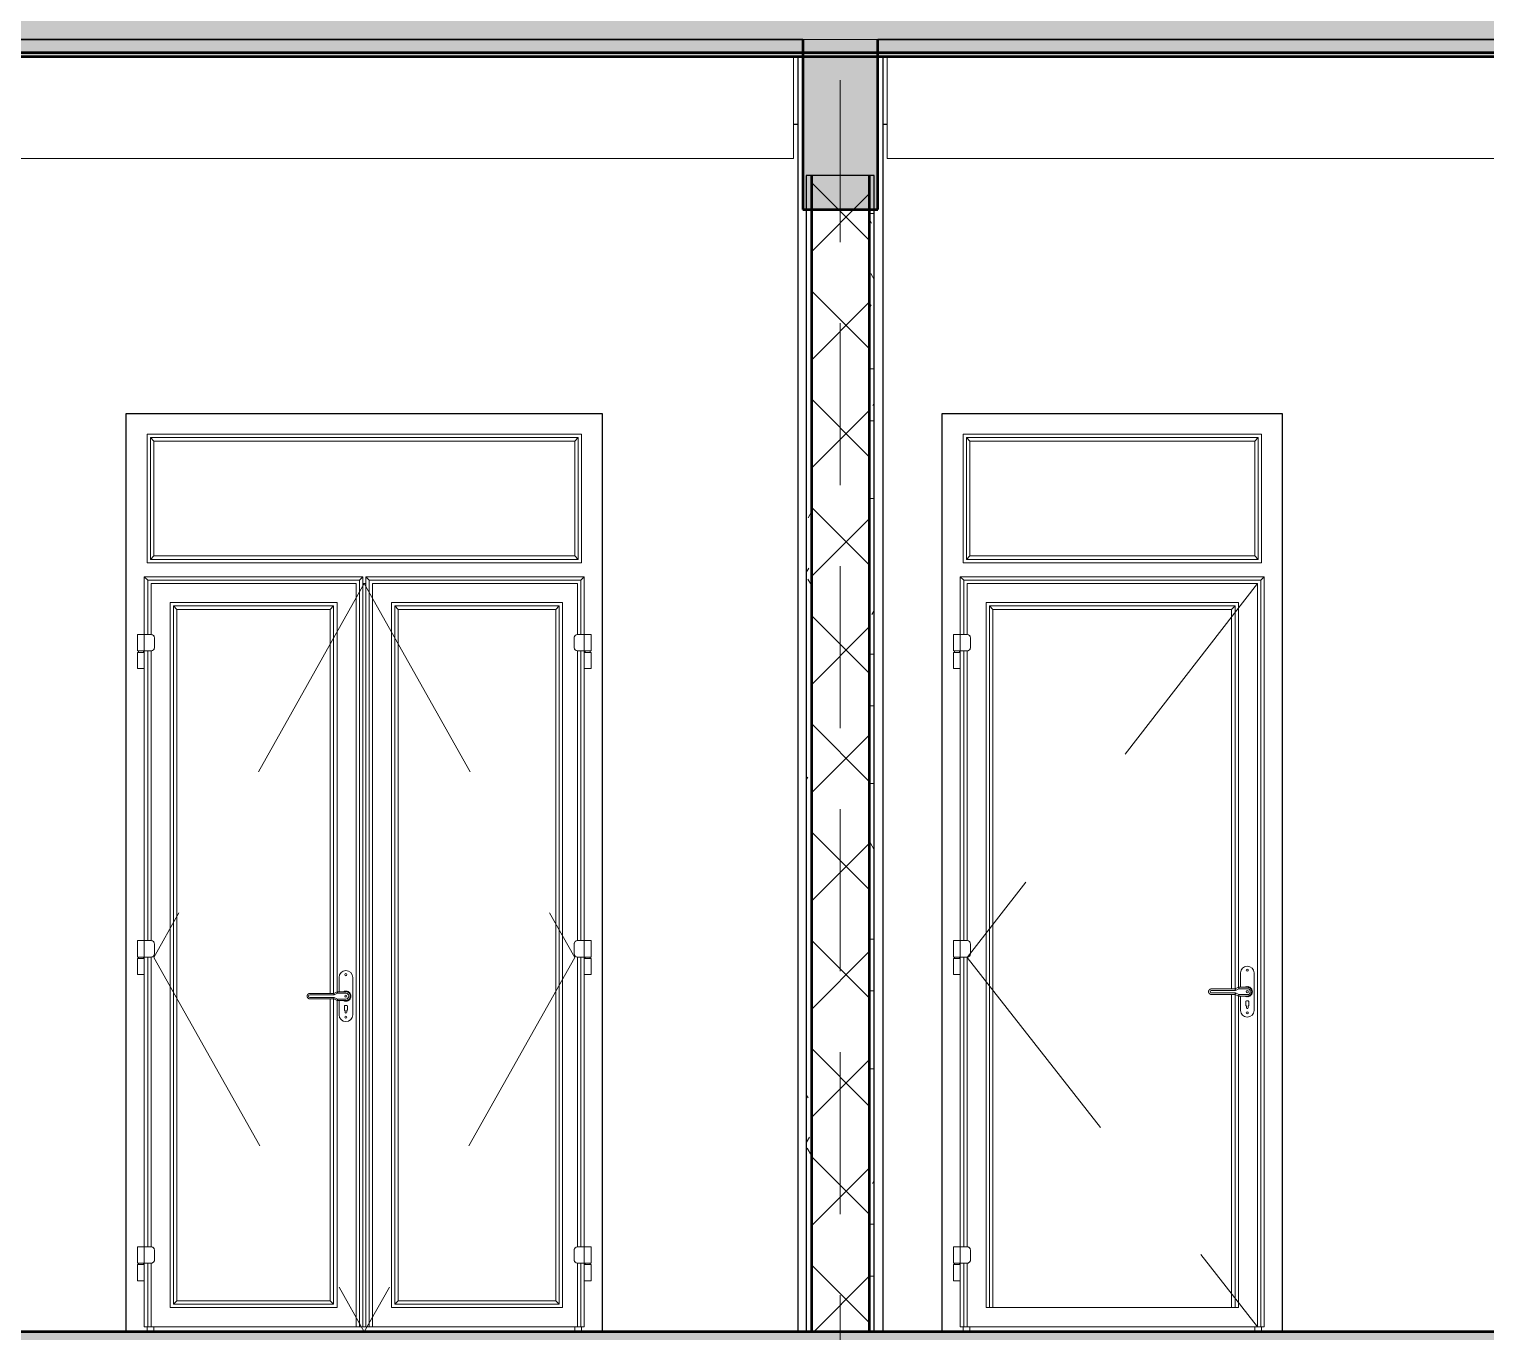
# Model space of a CAD drawing. Header units: millimetres. Extents: x -20510 to 108935, y -243239 to 20306.
# Drawn here: x 77864 to 82149, y 0 to 3830 of the extents above; entities that cross this region are included whole.
import ezdxf

# ---------------------------------------------------------------- set-up
doc = ezdxf.new("R2010")
doc.units = ezdxf.units.MM
doc.linetypes.add('Centre', pattern=[3175, 635, -476.25, 1587.5, -476.25])
doc.linetypes.add('Hidden', pattern=[714.375, 476.25, -238.125])
for name, color, linetype, lineweight in [('A-DOOR', 2, 'Continuous', 18), ('A-FLOR', 7, 'Continuous', 9), ('A-FLOR-LEVL', 8, 'Continuous', 9), ('A-FLOR-MCUT', 7, 'Continuous', 50), ('A-FLOR-PATT', 8, 'Continuous', 9), ('A-WALL', 7, 'Continuous', 25), ('A-WALL-PATT', 8, 'Continuous', 18), ('S-BEAM', 7, 'Continuous', 9), ('S-COLS', 7, 'Continuous', 25), ('S-FNDN', 7, 'Continuous', 9), ('S-GRID', 1, 'Continuous', 9)]:
    doc.layers.add(name, color=color, linetype=linetype, lineweight=lineweight)
pattern_1 = [(0, (68970.77, 5345.385), (304.8, 76.2), [25.146, -203.454, 25.146, -203.454, -1219.2]), (0, (68970.77, 5345.385), (304.8, 76.2), [-457.2, 25.146, -432.054, 25.146, -203.454, -533.4]), (0, (68970.77, 5345.385), (304.8, 76.2), [-1143, 25.146, -127.254, 25.146, -355.854]), (120, (69085.07, 5383.485), (-218.39114, 225.86454), [25.146, -203.454, 25.146, -203.454, -1219.2]), (120, (69085.07, 5383.485), (-218.39114, 225.86454), [-457.2, 25.146, -432.054, 25.146, -203.454, -533.4]), (120, (69085.07, 5383.485), (-218.39114, 225.86454), [-1143, 25.146, -127.254, 25.146, -355.854]), (240, (69123.17, 5535.885), (-86.40886, -302.06454), [25.146, -203.454, 25.146, -203.454, -1219.2]), (240, (69123.17, 5535.885), (-86.40886, -302.06454), [-457.2, 25.146, -432.054, 25.146, -203.454, -533.4]), (240, (69123.17, 5535.885), (-86.40886, -302.06454), [-1143, 25.146, -127.254, 25.146, -355.854])]

# ---------------------------------------------------------------- blocks, each defined once
blk = doc.blocks.new('CỬA 2 CÁNH EROWINDOW_có ô chết_ - D2_1400x2200-2413861-MẶT CẮT 1-1')
at = {"layer": 'A-DOOR'}
for p, q in [((1811, 2639), (3089, 2639)), ((1811, 2261), (1811, 2639)), ((1811, 2261), (1811, 2639)), ((1811, 2639), (3089, 2639)), ((1821, 2629), (1831, 2619)), ((1821, 2629), (1821, 2271)), ((3079, 2629), (1821, 2629)), ((3069, 2619), (1831, 2619)), ((1831, 2619), (1831, 2281)), ((3079, 2629), (3069, 2619)), ((3069, 2281), (3069, 2619)), ((3079, 2271), (3079, 2629)), ((3089, 2639), (3089, 2261)), ((3089, 2639), (3089, 2261)), ((1821, 2271), (1831, 2281)), ((1821, 2271), (3079, 2271)), ((1831, 2281), (3069, 2281)), ((3069, 2281), (3079, 2271)), ((3089, 2261), (1811, 2261)), ((3089, 2261), (1811, 2261)), ((1813, 2210), (1803, 2220)), ((1803, 2050), (1803, 2220)), ((1803, 2220), (2445.9, 2220)), ((2435.9, 2210), (1813, 2210)), ((1813, 2050), (1813, 2210)), ((1823, 2050), (1823, 2200)), ((1823, 2200), (2425.9, 2200)), ((2425.9, 2200), (1823, 2200)), ((1823, 2200), (1823, 2050)), ((2425.9, 2200), (2425.9, 15)), ((2425.9, 15), (2425.9, 2200)), ((2435.9, 2210), (2445.9, 2220)), ((2435.9, 15), (2435.9, 2210)), ((2445.9, 2220), (2445.9, 15)), ((2445.9, 2200), (2454.1, 2200)), ((2445.9, 2200), (2454.1, 2200)), ((2464.1, 2210), (2454.1, 2220)), ((2454.1, 15), (2454.1, 2220)), ((2454.1, 2220), (3097, 2220)), ((3087, 2210), (2464.1, 2210)), ((2464.1, 15), (2464.1, 2210)), ((2474.1, 15), (2474.1, 2200)), ((2474.1, 2200), (3077, 2200)), ((2474.1, 2200), (2474.1, 15)), ((3077, 2200), (2474.1, 2200)), ((3077, 2200), (3077, 2050)), ((3077, 2050), (3077, 2200)), ((3087, 2210), (3097, 2220)), ((3087, 2050), (3087, 2210)), ((3097, 2220), (3097, 2050)), ((1879, 2144), (2369.9, 2144)), ((1879, 71), (1879, 2144)), ((1879, 71), (1879, 2144)), ((1879, 2144), (2369.9, 2144)), ((2369.9, 2144), (2369.9, 999.5)), ((2369.9, 2144), (2369.9, 999.5)), ((2530.1, 2144), (3033, 2144)), ((2530.1, 71), (2530.1, 2144)), ((2530.1, 2144), (3033, 2144)), ((2530.1, 71), (2530.1, 2144)), ((3033, 2144), (3033, 71)), ((3033, 2144), (3033, 71)), ((1889, 2134), (1899, 2124)), ((2359.9, 2134), (1889, 2134)), ((1889, 2134), (1889, 81)), ((2349.9, 2124), (1899, 2124)), ((1899, 2124), (1899, 91)), ((2349.9, 2124), (2359.9, 2134)), ((2349.9, 994.7), (2349.9, 2124)), ((2359.9, 994.7), (2359.9, 2134)), ((2540.1, 2134), (2550.1, 2124)), ((3023, 2134), (2540.1, 2134)), ((2540.1, 2134), (2540.1, 81)), ((3013, 2124), (2550.1, 2124)), ((2550.1, 2124), (2550.1, 91)), ((3013, 2124), (3023, 2134)), ((3013, 91), (3013, 2124)), ((3023, 81), (3023, 2134)), ((1783, 2050), (1823, 2050)), ((1783, 2050), (1783, 2001.9)), ((1803, 2001.9), (1803, 2050)), ((1833, 2040), (1833, 2011.9)), ((3067, 2011.9), (3067, 2040)), ((3077, 2050), (3117, 2050)), ((3097, 2050), (3097, 2001.9)), ((3117, 2001.9), (3117, 2050)), ((1823, 2001.9), (1783, 2001.9)), ((1783, 1997.6), (1783, 1950.2)), ((1783, 1997.6), (1803, 1997.6)), ((1785.5, 2001.9), (1785.5, 1997.6)), ((1800.5, 1997.6), (1800.5, 2001.9)), ((1803, 1150), (1803, 2001.9)), ((1803, 1950.2), (1803, 1997.6)), ((1813, 1150), (1813, 2001.9)), ((1823, 1150), (1823, 2001.9)), ((1823, 2001.9), (1823, 1150)), ((3117, 2001.9), (3077, 2001.9)), ((3077, 2001.9), (3077, 1150)), ((3077, 1150), (3077, 2001.9)), ((3087, 1150), (3087, 2001.9)), ((3097, 2001.9), (3097, 1150)), ((3097, 1997.6), (3097, 1950.2)), ((3097, 1997.6), (3117, 1997.6)), ((3099.5, 2001.9), (3099.5, 1997.6)), ((3114.5, 1997.6), (3114.5, 2001.9)), ((3117, 1950.2), (3117, 1997.6)), ((1783, 1950.2), (1803, 1950.2)), ((3097, 1950.2), (3117, 1950.2)), ((1783, 1150), (1823, 1150)), ((1783, 1150), (1783, 1101.9)), ((1803, 1101.9), (1803, 1150)), ((1833, 1140), (1833, 1111.9)), ((3067, 1111.9), (3067, 1140)), ((3077, 1150), (3117, 1150)), ((3097, 1150), (3097, 1101.9)), ((3117, 1101.9), (3117, 1150)), ((1823, 1101.9), (1783, 1101.9)), ((1783, 1097.6), (1783, 1050.2)), ((1783, 1097.6), (1803, 1097.6)), ((1785.5, 1101.9), (1785.5, 1097.6)), ((1800.5, 1097.6), (1800.5, 1101.9)), ((1803, 250), (1803, 1101.9)), ((1803, 1050.2), (1803, 1097.6)), ((1813, 250), (1813, 1101.9)), ((1823, 250), (1823, 1101.9)), ((1823, 1101.9), (1823, 250)), ((3117, 1101.9), (3077, 1101.9)), ((3077, 1101.9), (3077, 250)), ((3077, 250), (3077, 1101.9)), ((3087, 250), (3087, 1101.9)), ((3097, 1101.9), (3097, 250)), ((3097, 1097.6), (3097, 1050.2)), ((3097, 1097.6), (3117, 1097.6)), ((3099.5, 1101.9), (3099.5, 1097.6)), ((3114.5, 1097.6), (3114.5, 1101.9)), ((3117, 1050.2), (3117, 1097.6)), ((1783, 1050.2), (1803, 1050.2)), ((2375.9, 1041.9), (2375.9, 999.7)), ((2415.9, 931.9), (2415.9, 1041.9)), ((3097, 1050.2), (3117, 1050.2)), ((2360.2, 994.9), (2289.9, 994.9)), ((2361.3, 990.5), (2289.9, 990.5)), ((2370.2, 999.9), (2360.2, 994.9)), ((2371.3, 995.5), (2361.3, 990.5)), ((2395.9, 999.9), (2370.2, 999.9)), ((2395.9, 995.5), (2371.3, 995.5)), ((2289.9, 983.2), (2361.3, 983.2)), ((2289.9, 978.9), (2360.2, 978.9)), ((2349.9, 91), (2349.9, 979.1)), ((2359.9, 81), (2359.9, 979)), ((2360.2, 978.9), (2370.2, 973.9)), ((2361.3, 983.2), (2371.3, 978.2)), ((2369.9, 974.2), (2369.9, 71)), ((2369.9, 974.2), (2369.9, 71)), ((2370.2, 973.9), (2395.9, 973.9)), ((2371.3, 978.2), (2395.9, 978.2)), ((2375.9, 974), (2375.9, 931.9)), ((2391.4, 946.6), (2391.4, 957.5)), ((2393.4, 939.6), (2393.4, 944.6)), ((2393.4, 944.6), (2393.4, 939.6)), ((2393.5, 959.6), (2398.4, 959.6)), ((2398.5, 944.6), (2398.5, 939.6)), ((2398.5, 939.8), (2398.5, 944.6)), ((2400.4, 957.5), (2400.4, 946.6)), ((1783, 250), (1823, 250)), ((1783, 250), (1783, 201.9)), ((1803, 201.9), (1803, 250)), ((1833, 240), (1833, 211.9)), ((3067, 211.9), (3067, 240)), ((3077, 250), (3117, 250)), ((3097, 250), (3097, 201.9)), ((3117, 201.9), (3117, 250)), ((1823, 201.9), (1783, 201.9)), ((1783, 197.6), (1783, 150.2)), ((1783, 197.6), (1803, 197.6)), ((1785.5, 201.9), (1785.5, 197.6)), ((1800.5, 197.6), (1800.5, 201.9)), ((1803, 15), (1803, 201.9)), ((1803, 150.2), (1803, 197.6)), ((1813, 15), (1813, 201.9)), ((1823, 15), (1823, 201.9)), ((1823, 201.9), (1823, 15)), ((3117, 201.9), (3077, 201.9)), ((3077, 201.9), (3077, 15)), ((3077, 15), (3077, 201.9)), ((3087, 15), (3087, 201.9)), ((3097, 201.9), (3097, 15)), ((3097, 197.6), (3097, 150.2)), ((3097, 197.6), (3117, 197.6)), ((3099.5, 201.9), (3099.5, 197.6)), ((3114.5, 197.6), (3114.5, 201.9)), ((3117, 150.2), (3117, 197.6)), ((1783, 150.2), (1803, 150.2)), ((3097, 150.2), (3117, 150.2)), ((1889, 81), (1899, 91)), ((1899, 91), (2349.9, 91)), ((2359.9, 81), (2349.9, 91)), ((2540.1, 81), (2550.1, 91)), ((2550.1, 91), (3013, 91)), ((3023, 81), (3013, 91)), ((2369.9, 71), (1879, 71)), ((2369.9, 71), (1879, 71)), ((1889, 81), (2359.9, 81)), ((3033, 71), (2530.1, 71)), ((3033, 71), (2530.1, 71)), ((2540.1, 81), (3023, 81)), ((1813, 15), (1803, 15)), ((1811, 0), (1811, 15)), ((1823, 15), (1813, 15)), ((1823, 15), (2425.9, 15)), ((1831, 0), (1831, 15)), ((2425.9, 15), (2435.9, 15)), ((2445.9, 15), (2435.9, 15)), ((2454.1, 15), (2445.9, 15)), ((2464.1, 15), (2454.1, 15)), ((2474.1, 15), (2464.1, 15)), ((2474.1, 15), (3077, 15)), ((3069, 0), (3069, 15)), ((3077, 15), (3087, 15)), ((3097, 15), (3087, 15)), ((3089, 15), (3089, 0))]:
    blk.add_line(p, q, dxfattribs=at)
at = {"layer": 'A-DOOR', "linetype": 'Centre', "lineweight": 18}
for p, q in [((2450, 2200), (1831, 1100)), ((2450, 2200), (3069, 1100)), ((1831, 1100), (2450, 0)), ((3069, 1100), (2450, 0))]:
    blk.add_line(p, q, dxfattribs=at)
at = {"layer": 'A-DOOR', "flags": 128}
for points in [[(2289.9, 994.9), (2289.6, 994.9), (2289.3, 994.8), (2289, 994.8), (2288.6, 994.8), (2288.3, 994.7), (2288, 994.6), (2287.7, 994.5), (2287.4, 994.5), (2287.1, 994.3), (2286.8, 994.2), (2286.5, 994.1), (2286.2, 994), (2285.9, 993.8), (2285.7, 993.6), (2285.4, 993.5), (2285.1, 993.3), (2284.9, 993.1), (2284.6, 992.9), (2284.4, 992.7), (2284.2, 992.4), (2284, 992.2), (2283.8, 992), (2283.6, 991.7), (2283.4, 991.4), (2283.2, 991.2), (2283, 990.9), (2282.9, 990.6), (2282.7, 990.3), (2282.6, 990.1), (2282.5, 989.8), (2282.4, 989.5), (2282.3, 989.2), (2282.2, 988.8), (2282.1, 988.5), (2282, 988.2), (2282, 987.9), (2282, 987.6), (2281.9, 987.3), (2281.9, 986.9), (2281.9, 986.6), (2281.9, 986.3), (2282, 986), (2282, 985.7), (2282.1, 985.4), (2282.1, 985), (2282.2, 984.7), (2282.3, 984.4), (2282.4, 984.1), (2282.5, 983.8), (2282.6, 983.5), (2282.8, 983.2), (2282.9, 983), (2283.1, 982.7), (2283.3, 982.4), (2283.5, 982.2), (2283.6, 981.9), (2283.8, 981.6), (2284.1, 981.4), (2284.3, 981.2), (2284.5, 981), (2284.8, 980.7), (2285, 980.5), (2285.3, 980.4), (2285.5, 980.2), (2285.8, 980), (2286.1, 979.8), (2286.4, 979.7), (2286.6, 979.6), (2286.9, 979.4), (2287.2, 979.3), (2287.5, 979.2), (2287.9, 979.1), (2288.2, 979.1), (2288.5, 979), (2288.8, 978.9), (2289.1, 978.9), (2289.4, 978.9), (2289.7, 978.9), (2289.9, 978.9)], [(2395.9, 973.9), (2396.4, 973.9), (2397, 973.9), (2397.5, 974), (2398, 974), (2398.5, 974.1), (2399, 974.2), (2399.5, 974.4), (2400, 974.5), (2400.5, 974.7), (2401, 974.9), (2401.5, 975.1), (2401.9, 975.3), (2402.4, 975.6), (2402.8, 975.8), (2403.3, 976.1), (2403.7, 976.4), (2404.1, 976.8), (2404.5, 977.1), (2404.9, 977.4), (2405.2, 977.8), (2405.6, 978.2), (2405.9, 978.6), (2406.3, 979), (2406.6, 979.4), (2406.9, 979.8), (2407.1, 980.3), (2407.4, 980.7), (2407.6, 981.2), (2407.8, 981.7), (2408, 982.1), (2408.2, 982.6), (2408.4, 983.1), (2408.5, 983.6), (2408.6, 984.1), (2408.7, 984.6), (2408.8, 985.2), (2408.9, 985.7), (2408.9, 986.2), (2408.9, 986.7), (2408.9, 987.2), (2408.9, 987.8), (2408.8, 988.3), (2408.8, 988.8), (2408.7, 989.3), (2408.6, 989.8), (2408.5, 990.3), (2408.3, 990.8), (2408.1, 991.3), (2407.9, 991.8), (2407.7, 992.3), (2407.5, 992.7), (2407.3, 993.2), (2407, 993.6), (2406.7, 994.1), (2406.4, 994.5), (2406.1, 994.9), (2405.8, 995.3), (2405.4, 995.7), (2405.1, 996.1), (2404.7, 996.4), (2404.3, 996.8), (2403.9, 997.1), (2403.5, 997.4), (2403.1, 997.7), (2402.6, 998), (2402.2, 998.3), (2401.7, 998.5), (2401.2, 998.7), (2400.8, 998.9), (2400.3, 999.1), (2399.8, 999.3), (2399.3, 999.4), (2398.8, 999.5), (2398.3, 999.6), (2397.8, 999.7), (2397.2, 999.8), (2396.7, 999.8), (2396.2, 999.9), (2395.9, 999.9)]]:
    blk.add_lwpolyline(points, dxfattribs=at)
at = {"layer": 'A-DOOR'}
for centre, radius, start, end in [((1823, 2040), 10, 360, 90), ((1823, 2040), 10, 30, 90), ((3077, 2040), 10, 90, 180), ((3077, 2040), 10, 150, 180), ((1823, 2011.9), 10, 270, 0), ((1823, 2011.9), 10, 270, 300), ((1823, 2011.9), 10, 315, 345), ((3077, 2011.9), 10, 180, 270), ((3077, 2011.9), 10, 195, 225), ((1823, 1140), 10, 0, 90), ((1823, 1140), 10, 30, 90), ((3077, 1140), 10, 90, 180), ((3077, 1140), 10, 150, 180), ((1823, 1111.9), 10, 270, 0), ((1823, 1111.9), 10, 270, 300), ((1823, 1111.9), 10, 315, 345), ((3077, 1111.9), 10, 180, 270), ((3077, 1111.9), 10, 195, 225), ((2395.9, 1041.9), 20, 0, 180), ((2395.9, 1050), 3, 360, 180), ((2395.9, 1050), 3, 180, 360), ((2289.9, 986.9), 3.66, 90, 270), ((2395.9, 986.9), 15, 360, 120.3216), ((2395.9, 986.9), 15, 239.6784, 0), ((2395.9, 986.9), 15, 105, 110.0431), ((2395.9, 986.9), 3.02, 0, 180), ((2395.9, 986.9), 3.02, 180, 0), ((2395.9, 986.9), 3.02, 135, 150), ((2395.9, 986.9), 15, 90, 95.2302), ((2395.9, 986.9), 8.66, 270, 90), ((2395.9, 986.9), 15, 75, 80.3895), ((2395.9, 986.9), 15, 60, 65.5028), ((2395.9, 986.9), 15, 45, 50.5307), ((2395.9, 986.9), 15, 249.9569, 255), ((2393.5, 957.5), 2.04, 90, 180), ((2393.4, 946.6), 1.99, 180, 268.9596), ((2393.4, 946.6), 1.99, 224.4798, 268.9596), ((2395.9, 986.9), 3.02, 210, 225), ((2395.9, 986.9), 15, 264.7698, 270), ((2395.9, 986.9), 15, 279.6105, 285), ((2398.4, 957.5), 2.04, 0, 90), ((2398.4, 946.6), 1.99, 271.0404, 0), ((2398.4, 946.6), 1.99, 271.0404, 315.5202), ((2395.9, 986.9), 15, 294.4972, 300), ((2395.9, 986.9), 15, 309.4693, 315), ((2395.9, 931.9), 20, 180, 360), ((2395.9, 924.8), 3, 0, 180), ((2395.9, 924.8), 3, 180, 0), ((2395.9, 939.6), 2.5, 180, 0), ((1823, 240), 10, 0, 90), ((1823, 240), 10, 30, 90), ((3077, 240), 10, 90, 180), ((3077, 240), 10, 150, 180), ((1823, 211.9), 10, 270, 0), ((1823, 211.9), 10, 270, 300), ((1823, 211.9), 10, 315, 345), ((3077, 211.9), 10, 180, 270), ((3077, 211.9), 10, 195, 225)]:
    blk.add_arc(centre, radius, start, end, dxfattribs=at)
for points in [[(2361.3, 990.5), (2361.2, 990.9), (2361, 991.7), (2360.6, 993.1), (2360.3, 994.5), (2360.2, 994.9), (2360.2, 994.9)], [(2371.3, 995.5), (2371.2, 995.9), (2371, 996.7), (2370.6, 998.1), (2370.3, 999.5), (2370.2, 999.9), (2370.2, 999.9)], [(2361.3, 983.2), (2361.2, 982.8), (2361, 982), (2360.6, 980.6), (2360.3, 979.2), (2360.2, 978.9), (2360.2, 978.9)], [(2371.3, 978.2), (2371.2, 977.8), (2371, 977), (2370.6, 975.6), (2370.3, 974.2), (2370.2, 973.9), (2370.2, 973.9)]]:
    blk.add_open_spline(points, degree=3, knots=[0, 0, 0, 0, 0.166667, 0.333333, 0.666667, 1, 1, 1, 1], dxfattribs=at)
blk = doc.blocks.new('CỬA 1 CÁNH EROWINDOW_có ô chết_ - D4_1000x2200-2361184-MẶT CẮT 1-1')
at = {"layer": 'A-DOOR'}
for p, q in [((15611, 2639), (16489, 2639)), ((15611, 2261), (15611, 2639)), ((15611, 2261), (15611, 2639)), ((15611, 2639), (16489, 2639)), ((15621, 2629), (15631, 2619)), ((16479, 2629), (15621, 2629)), ((15621, 2629), (15621, 2271)), ((16469, 2619), (15631, 2619)), ((15631, 2619), (15631, 2281)), ((16469, 2619), (16479, 2629)), ((16469, 2281), (16469, 2619)), ((16479, 2271), (16479, 2629)), ((16489, 2639), (16489, 2261)), ((16489, 2639), (16489, 2261)), ((15621, 2271), (15631, 2281)), ((15621, 2271), (16479, 2271)), ((15631, 2281), (16469, 2281)), ((16479, 2271), (16469, 2281)), ((16489, 2261), (15611, 2261)), ((16489, 2261), (15611, 2261)), ((15613, 2210), (15603, 2220)), ((15603, 2050), (15603, 2220)), ((15603, 2220), (16497, 2220)), ((16487, 2210), (15613, 2210)), ((15613, 2050), (15613, 2210)), ((15623, 2050), (15623, 2200)), ((15623, 2200), (16477, 2200)), ((15623, 2200), (15623, 2050)), ((16477, 2200), (15623, 2200)), ((16477, 2200), (16477, 15)), ((16477, 15), (16477, 2200)), ((16487, 2210), (16497, 2220)), ((16487, 15), (16487, 2210)), ((16497, 2220), (16497, 15)), ((16421, 2144), (15679, 2144)), ((15679, 2144), (15679, 71)), ((15679, 2144), (16421, 2144)), ((15679, 71), (15679, 2144)), ((16421, 2144), (16421, 1012.7)), ((16421, 2144), (16421, 1012.7)), ((15689, 71), (15689, 2134)), ((15689, 2134), (16411, 2134)), ((15689, 2134), (15699, 2124)), ((16401, 2124), (15699, 2124)), ((15699, 2124), (15699, 71)), ((16411, 2134), (16401, 2124)), ((16401, 1007.8), (16401, 2124)), ((16411, 1007.9), (16411, 2134)), ((15583, 2050), (15623, 2050)), ((15583, 2050), (15583, 2001.9)), ((15603, 2001.9), (15603, 2050)), ((15633, 2040), (15633, 2011.9)), ((15623, 2001.9), (15583, 2001.9)), ((15583, 1997.6), (15583, 1950.2)), ((15583, 1997.6), (15603, 1997.6)), ((15585.5, 2001.9), (15585.5, 1997.6)), ((15600.5, 1997.6), (15600.5, 2001.9)), ((15603, 1150), (15603, 2001.9)), ((15603, 1950.2), (15603, 1997.6)), ((15613, 1150), (15613, 2001.9)), ((15623, 1150), (15623, 2001.9)), ((15623, 2001.9), (15623, 1150)), ((15583, 1950.2), (15603, 1950.2)), ((15583, 1150), (15623, 1150)), ((15583, 1150), (15583, 1101.9)), ((15603, 1101.9), (15603, 1150)), ((15633, 1140), (15633, 1111.9)), ((15623, 1101.9), (15583, 1101.9)), ((15583, 1097.6), (15583, 1050.2)), ((15583, 1097.6), (15603, 1097.6)), ((15585.5, 1101.9), (15585.5, 1097.6)), ((15600.5, 1097.6), (15600.5, 1101.9)), ((15603, 250), (15603, 1101.9)), ((15603, 1050.2), (15603, 1097.6)), ((15613, 250), (15613, 1101.9)), ((15623, 250), (15623, 1101.9)), ((15623, 1101.9), (15623, 250)), ((15583, 1050.2), (15603, 1050.2)), ((16427, 1055), (16427, 1012.9)), ((16467, 945), (16467, 1055)), ((16411.3, 1008), (16341, 1008)), ((16412.3, 1003.7), (16341, 1003.7)), ((16341, 996.3), (16412.3, 996.3)), ((16341, 992), (16411.3, 992)), ((16401, 71), (16401, 992.2)), ((16411, 71), (16411, 992.1)), ((16421.3, 1013), (16411.3, 1008)), ((16411.3, 992), (16421.3, 987)), ((16422.3, 1008.7), (16412.3, 1003.7)), ((16412.3, 996.3), (16422.3, 991.3)), ((16421, 987.3), (16421, 71)), ((16421, 987.3), (16421, 71)), ((16447, 1013), (16421.3, 1013)), ((16421.3, 987), (16447, 987)), ((16447, 1008.7), (16422.3, 1008.7)), ((16422.3, 991.3), (16447, 991.3)), ((16427, 987.1), (16427, 945)), ((16442.5, 959.7), (16442.5, 970.7)), ((16444.5, 972.7), (16449.5, 972.7)), ((16444.5, 952.7), (16444.5, 957.7)), ((16444.5, 957.7), (16444.5, 952.7)), ((16449.5, 957.7), (16449.5, 952.7)), ((16449.5, 953), (16449.5, 957.7)), ((16451.5, 970.7), (16451.5, 959.7)), ((15583, 250), (15623, 250)), ((15583, 250), (15583, 201.9)), ((15603, 201.9), (15603, 250)), ((15633, 240), (15633, 211.9)), ((15623, 201.9), (15583, 201.9)), ((15583, 197.6), (15583, 150.2)), ((15583, 197.6), (15603, 197.6)), ((15585.5, 201.9), (15585.5, 197.6)), ((15600.5, 197.6), (15600.5, 201.9)), ((15603, 15), (15603, 201.9)), ((15603, 150.2), (15603, 197.6)), ((15613, 15), (15613, 201.9)), ((15623, 15), (15623, 201.9)), ((15623, 201.9), (15623, 15)), ((15583, 150.2), (15603, 150.2)), ((15679, 71), (15689, 71)), ((16421, 71), (15679, 71)), ((16421, 71), (16411, 71)), ((15613, 15), (15603, 15)), ((15611, 0), (15611, 15)), ((15623, 15), (15613, 15)), ((15623, 15), (16477, 15)), ((15631, 0), (15631, 15)), ((16469, 0), (16469, 15)), ((16477, 15), (16487, 15)), ((16497, 15), (16487, 15)), ((16489, 15), (16489, 0))]:
    blk.add_line(p, q, dxfattribs=at)
at = {"layer": 'A-DOOR', "linetype": 'Centre', "lineweight": 18}
for p, q in [((16477, 2200), (15623, 1100)), ((15623, 1100), (16477, 15))]:
    blk.add_line(p, q, dxfattribs=at)
at = {"layer": 'A-DOOR', "flags": 128}
for points in [[(16341, 1008), (16340.7, 1008), (16340.4, 1008), (16340, 1007.9), (16339.7, 1007.9), (16339.4, 1007.8), (16339.1, 1007.8), (16338.8, 1007.7), (16338.5, 1007.6), (16338.2, 1007.5), (16337.9, 1007.4), (16337.6, 1007.2), (16337.3, 1007.1), (16337, 1006.9), (16336.8, 1006.8), (16336.5, 1006.6), (16336.2, 1006.4), (16336, 1006.2), (16335.7, 1006), (16335.5, 1005.8), (16335.3, 1005.6), (16335, 1005.3), (16334.8, 1005.1), (16334.6, 1004.8), (16334.4, 1004.6), (16334.3, 1004.3), (16334.1, 1004), (16333.9, 1003.8), (16333.8, 1003.5), (16333.7, 1003.2), (16333.5, 1002.9), (16333.4, 1002.6), (16333.3, 1002.3), (16333.3, 1002), (16333.2, 1001.7), (16333.1, 1001.4), (16333.1, 1001), (16333, 1000.7), (16333, 1000.4), (16333, 1000.1), (16333, 999.8), (16333, 999.4), (16333, 999.1), (16333.1, 998.8), (16333.1, 998.5), (16333.2, 998.2), (16333.3, 997.9), (16333.4, 997.6), (16333.5, 997.3), (16333.6, 997), (16333.7, 996.7), (16333.9, 996.4), (16334, 996.1), (16334.2, 995.8), (16334.3, 995.6), (16334.5, 995.3), (16334.7, 995), (16334.9, 994.8), (16335.1, 994.6), (16335.4, 994.3), (16335.6, 994.1), (16335.8, 993.9), (16336.1, 993.7), (16336.3, 993.5), (16336.6, 993.3), (16336.9, 993.1), (16337.2, 993), (16337.4, 992.8), (16337.7, 992.7), (16338, 992.6), (16338.3, 992.5), (16338.6, 992.4), (16338.9, 992.3), (16339.2, 992.2), (16339.6, 992.1), (16339.9, 992.1), (16340.2, 992), (16340.5, 992), (16340.8, 992), (16341, 992)], [(16447, 987), (16447.5, 987), (16448, 987), (16448.6, 987.1), (16449.1, 987.2), (16449.6, 987.3), (16450.1, 987.4), (16450.6, 987.5), (16451.1, 987.7), (16451.6, 987.8), (16452.1, 988), (16452.5, 988.2), (16453, 988.5), (16453.5, 988.7), (16453.9, 989), (16454.3, 989.3), (16454.8, 989.6), (16455.2, 989.9), (16455.6, 990.2), (16456, 990.6), (16456.3, 990.9), (16456.7, 991.3), (16457, 991.7), (16457.3, 992.1), (16457.6, 992.5), (16457.9, 993), (16458.2, 993.4), (16458.5, 993.9), (16458.7, 994.3), (16458.9, 994.8), (16459.1, 995.3), (16459.3, 995.8), (16459.5, 996.3), (16459.6, 996.8), (16459.7, 997.3), (16459.8, 997.8), (16459.9, 998.3), (16459.9, 998.8), (16460, 999.3), (16460, 999.9), (16460, 1000.4), (16460, 1000.9), (16459.9, 1001.4), (16459.9, 1001.9), (16459.8, 1002.4), (16459.7, 1003), (16459.5, 1003.5), (16459.4, 1004), (16459.2, 1004.4), (16459, 1004.9), (16458.8, 1005.4), (16458.6, 1005.9), (16458.4, 1006.3), (16458.1, 1006.8), (16457.8, 1007.2), (16457.5, 1007.7), (16457.2, 1008.1), (16456.9, 1008.5), (16456.5, 1008.9), (16456.2, 1009.2), (16455.8, 1009.6), (16455.4, 1009.9), (16455, 1010.3), (16454.6, 1010.6), (16454.1, 1010.9), (16453.7, 1011.1), (16453.3, 1011.4), (16452.8, 1011.6), (16452.3, 1011.9), (16451.8, 1012.1), (16451.4, 1012.2), (16450.9, 1012.4), (16450.4, 1012.6), (16449.9, 1012.7), (16449.3, 1012.8), (16448.8, 1012.9), (16448.3, 1012.9), (16447.8, 1013), (16447.3, 1013), (16447, 1013)]]:
    blk.add_lwpolyline(points, dxfattribs=at)
at = {"layer": 'A-DOOR'}
for centre, radius, start, end in [((15623, 2040), 10, 360, 90), ((15623, 2040), 10, 30, 90), ((15623, 2011.9), 10, 270, 0), ((15623, 2011.9), 10, 270, 300), ((15623, 2011.9), 10, 315, 345), ((15623, 1140), 10, 0, 90), ((15623, 1140), 10, 30, 90), ((15623, 1111.9), 10, 270, 0), ((15623, 1111.9), 10, 270, 300), ((15623, 1111.9), 10, 315, 345), ((16447, 1055), 20, 0, 180), ((16447, 1063.2), 3, 0, 180), ((16447, 1063.2), 3, 180, 0), ((16341, 1000), 3.66, 90, 270), ((16447, 1000), 15, 0, 120.3216), ((16447, 1000), 15, 239.6784, 0), ((16447, 1000), 15, 105, 110.0431), ((16447, 1000), 15, 249.9569, 255), ((16447, 1000), 3.02, 0, 180), ((16447, 1000), 3.02, 180, 0), ((16447, 1000), 3.02, 210, 225), ((16447, 1000), 3.02, 135, 139.3231), ((16447, 1000), 15, 90, 95.2302), ((16447, 1000), 8.66, 270, 90), ((16447, 1000), 15, 75, 80.3895), ((16447, 1000), 15, 279.6105, 285), ((16447, 1000), 15, 60, 65.5028), ((16447, 1000), 15, 294.4972, 300), ((16447, 1000), 15, 45, 50.5307), ((16447, 1000), 15, 309.4693, 315), ((16447, 945), 20, 180, 360), ((16444.5, 970.7), 2.04, 90, 180), ((16444.5, 959.7), 1.99, 180, 268.9596), ((16444.5, 959.7), 1.99, 224.4798, 268.9596), ((16447, 952.7), 2.5, 180, 0), ((16447, 1000), 15, 264.7698, 270), ((16449.5, 970.7), 2.04, 0, 90), ((16449.5, 959.7), 1.99, 271.0404, 0), ((16449.5, 959.7), 1.99, 271.0404, 315.5202), ((16447, 937.9), 3, 0, 180), ((16447, 937.9), 3, 180, 0), ((15623, 240), 10, 0, 90), ((15623, 240), 10, 30, 90), ((15623, 211.9), 10, 270, 0), ((15623, 211.9), 10, 270, 300), ((15623, 211.9), 10, 315, 345)]:
    blk.add_arc(centre, radius, start, end, dxfattribs=at)
for points in [[(16412.3, 1003.7), (16412.2, 1004.1), (16412, 1004.9), (16411.7, 1006.3), (16411.4, 1007.6), (16411.3, 1008), (16411.3, 1008)], [(16412.3, 996.3), (16412.2, 995.9), (16412, 995.1), (16411.7, 993.7), (16411.4, 992.4), (16411.3, 992), (16411.3, 992)], [(16422.3, 1008.7), (16422.2, 1009.1), (16422, 1009.9), (16421.7, 1011.3), (16421.4, 1012.6), (16421.3, 1013), (16421.3, 1013)], [(16422.3, 991.3), (16422.2, 990.9), (16422, 990.1), (16421.7, 988.7), (16421.4, 987.4), (16421.3, 987), (16421.3, 987)]]:
    blk.add_open_spline(points, degree=3, knots=[0, 0, 0, 0, 0.166667, 0.333333, 0.666667, 1, 1, 1, 1], dxfattribs=at)
blk = doc.blocks.new('M_Concrete-Rectangular-Column - COT250X400-V4-MẶT CẮT 1-1')
at = {"layer": 'S-COLS'}
for p, q in [((4225, 3750), (4225, 0)), ((4475, 3750), (4475, 0))]:
    blk.add_line(p, q, dxfattribs=at)

msp = doc.modelspace()

# ---------------------------------------------------------------- hatches: boundary and pattern name
at = {"layer": 'A-FLOR-PATT'}
msp.add_hatch(color=256, dxfattribs=at).paths.add_polyline_path([(102169.1, 3760), (102255.7, 3760), (102255.7, 3860), (65450, 3860), (65450, 3760), (101979.2, 3760)])
at = {"layer": 'A-FLOR-PATT', "lineweight": 18}
msp.add_hatch(color=256, dxfattribs=at).paths.add_polyline_path([(102169.1, 3750), (102255.7, 3750), (102255.7, 3760), (65450, 3760), (65450, 3750), (101979.2, 3750)])
at = {"layer": 'A-FLOR-PATT'}
h = msp.add_hatch(color=256, dxfattribs=at)
h.paths.add_polyline_path([(80520.2, -40), (99650, -40), (99650, 0), (65450, 0), (65450, -40), (80140.4, -40)])
h.paths.add_polyline_path([(102255.7, -40), (102255.7, 0), (102050, 0), (102050, -40), (102169.1, -40)])
at = {"layer": 'A-WALL-PATT', "lineweight": 18}
h = msp.add_hatch(dxfattribs=at)
h.set_pattern_fill('FP_1', color=256, style=0, pattern_type=2)
h.set_pattern_definition(pattern_1)
h.paths.add_polyline_path([(80150, 0), (80165, 0), (80165, 3400), (80150, 3400), (80150, 540.4)])
h = msp.add_hatch(dxfattribs=at)
h.set_pattern_fill('FP_2', color=256, style=0, pattern_type=2)
h.set_pattern_definition([(45, (68970.77, 5345.39), (-159.099, 159.099), []), (135, (68970.77, 5345.39), (-159.099, -159.099), [])])
h.paths.add_polyline_path([(80165, 0), (80335, 0), (80335, 3400), (80165, 3400), (80165, 540.4)])
h = msp.add_hatch(dxfattribs=at)
h.set_pattern_fill('FP_1', color=256, style=0, pattern_type=2)
h.set_pattern_definition(pattern_1)
h.paths.add_polyline_path([(80335, 0), (80350, 0), (80350, 3400), (80335, 3400), (80335, 540.4)])
at = {"layer": 'S-BEAM'}
msp.add_hatch(color=8, dxfattribs=at).paths.add_polyline_path([(80360, 3300), (80360, 3800), (80140, 3800), (80140.4, 3300)])

# ---------------------------------------------------------------- linework, layer by layer
at = {"layer": 'A-FLOR', "color": 7, "lineweight": 50}
for p, q in [((65450, 3750), (102255.7, 3750)), ((99650, 0), (65450, 0))]:
    msp.add_line(p, q, dxfattribs=at)
at = {"layer": 'A-FLOR-LEVL', "linetype": 'Hidden'}
msp.add_line((102186.2, 0), (55433.5, 0), dxfattribs=at)
at = {"layer": 'A-FLOR-MCUT'}
msp.add_line((102255.7, 3760), (65450, 3760), dxfattribs=at)
at = {"layer": 'A-WALL'}
for p, q in [((80125, 3550), (80112.3, 3550)), ((80387.7, 3550), (80375, 3550)), ((78150, 0), (78150, 2700)), ((78150, 2700), (79550, 2700)), ((79550, 2700), (79550, 0)), ((80550, 0), (80550, 2700)), ((80550, 2700), (81550, 2700)), ((81550, 2700), (81550, 0))]:
    msp.add_line(p, q, dxfattribs=at)
at = {"layer": 'A-WALL', "lineweight": 25}
for p, q in [((80350, 3400), (80150, 3400)), ((80150, 3400), (80150, 0)), ((80350, 0), (80350, 3400))]:
    msp.add_line(p, q, dxfattribs=at)
at = {"layer": 'A-WALL', "lineweight": 50}
for p, q in [((80165, 3400), (80165, 0)), ((80335, 3400), (80335, 0))]:
    msp.add_line(p, q, dxfattribs=at)
at = {"layer": 'S-BEAM'}
for p, q in [((80360, 3800), (80140, 3800)), ((80112.3, 3750), (80112.3, 3450)), ((80387.7, 3450), (80387.7, 3750)), ((76787.7, 3450), (80112.3, 3450)), ((80387.7, 3450), (83712.3, 3450))]:
    msp.add_line(p, q, dxfattribs=at)
at = {"layer": 'S-BEAM', "lineweight": 50}
for p, q in [((80140, 3800), (80140, 3300)), ((80360, 3300), (80360, 3800)), ((80140, 3300), (80360, 3300))]:
    msp.add_line(p, q, dxfattribs=at)
at = {"layer": 'S-FNDN', "lineweight": 35}
for p, q in [((76760, 3800), (80140, 3800)), ((80360, 3800), (83740, 3800))]:
    msp.add_line(p, q, dxfattribs=at)
at = {"layer": 'S-FNDN'}
msp.add_line((80140, 3800), (80360, 3800), dxfattribs=at)
at = {"layer": 'S-GRID', "linetype": 'Hidden'}
msp.add_line((80250, -3225.6), (80250, 20306.3), dxfattribs=at)

# ---------------------------------------------------------------- block references
at = {"layer": 'A-DOOR'}
for name, p in [('CỬA 2 CÁNH EROWINDOW_có ô chết_ - D2_1400x2200-2413861-MẶT CẮT 1-1', (76400, 0)), ('CỬA 1 CÁNH EROWINDOW_có ô chết_ - D4_1000x2200-2361184-MẶT CẮT 1-1', (65000, 0))]:
    msp.add_blockref(name, p, dxfattribs=at)
at = {"layer": 'S-COLS'}
msp.add_blockref('M_Concrete-Rectangular-Column - COT250X400-V4-MẶT CẮT 1-1', (75900, 0), dxfattribs=at)

doc.saveas('drawing.dxf')
